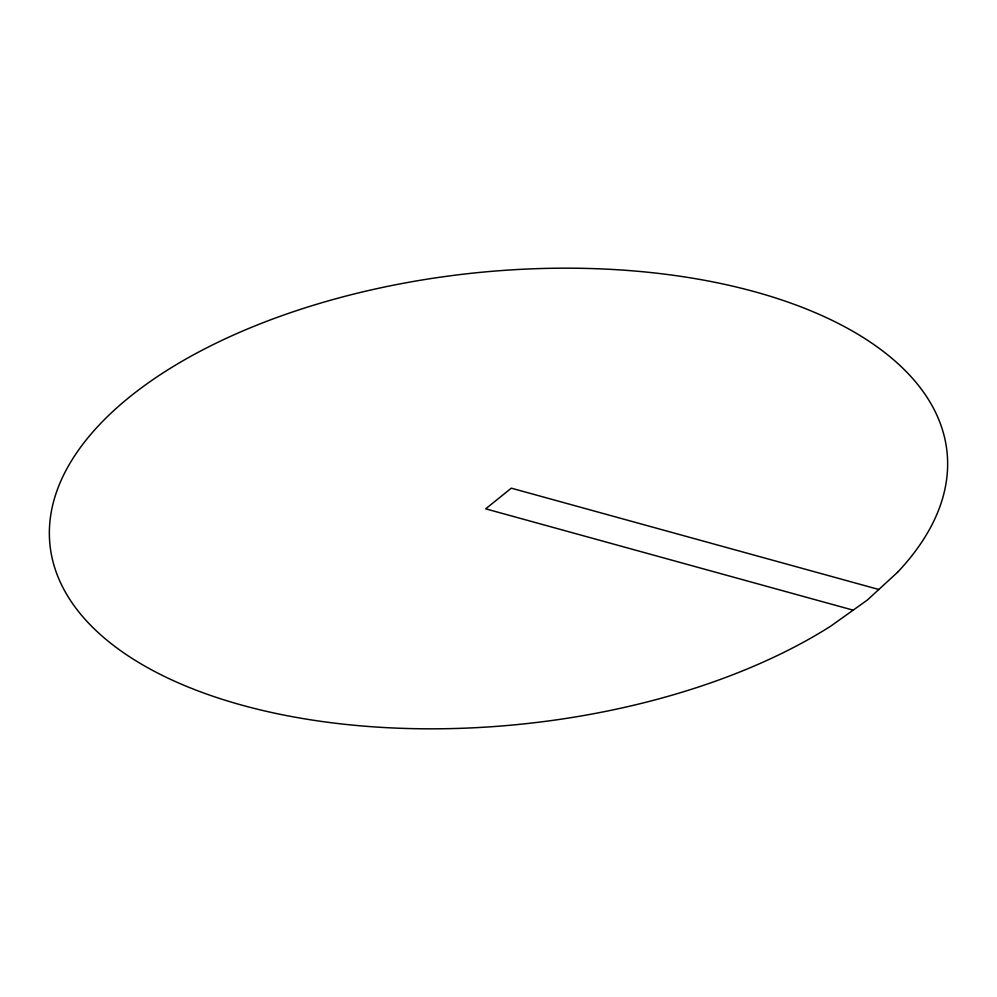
<?xml version="1.0" encoding="UTF-8"?>
<svg xmlns="http://www.w3.org/2000/svg" width="997" height="997" viewBox="0 0 997 997"><rect width="100%" height="100%" fill="white"/><g stroke="black" fill="none" stroke-linecap="round" stroke-linejoin="round"><path stroke-width="1.5" d="M878.818 589.489L511.324 488.169L485.676 508.831L853.17 610.164M897.524 572.315L867.203 600.157L830.563 626.266A450.918 226.818 -5.9 0 1 84.072 618.19A450.918 226.818 -5.9 0 1 516.72 269.564A450.918 226.818 -5.9 0 1 897.524 572.315"/></g></svg>
